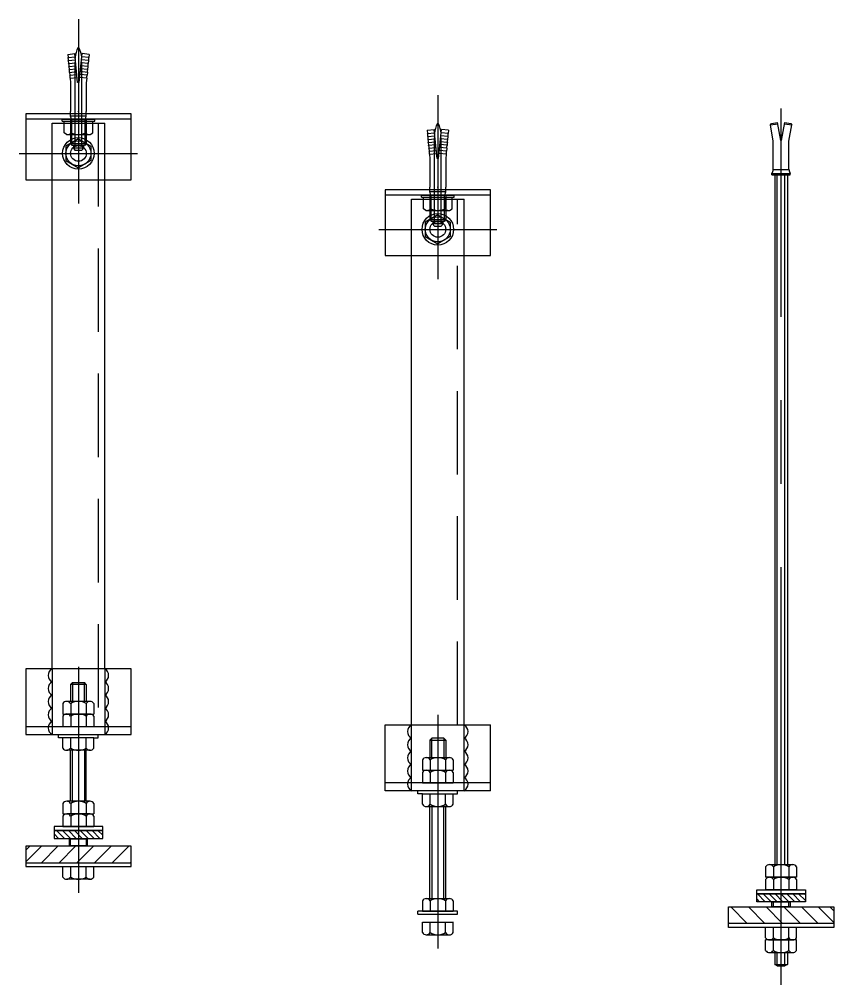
# Model space of a CAD drawing. Header units: inches. Extents: x 0 to 357596, y -35 to 212559.
# Drawn here: x 108212 to 123950, y 49581 to 68232 of the extents above; entities that cross this region are included whole.
import ezdxf

# ---------------------------------------------------------------- set-up
doc = ezdxf.new("R2010")
doc.units = ezdxf.units.IN
doc.header["$LTSCALE"] = 10
doc.header["$MEASUREMENT"] = 0
doc.linetypes.add('CENTER', pattern=[50.8, 31.75, -6.35, 6.35, -6.35])
doc.linetypes.add('HIDDEN', pattern=[9.525, 6.35, -3.175])
doc.layers.add('_吊下地', color=40, linetype='Continuous')
doc.layers.add('_基準', color=1, linetype='CENTER')

# ---------------------------------------------------------------- blocks, each defined once
blk = doc.blocks.new('FVBASE20')
at = {"layer": '_吊下地'}
h = blk.add_hatch(dxfattribs=at)
h.set_pattern_fill('ANSI31', color=6, scale=2, angle=90, style=0)
h.set_pattern_definition([(135, (0, 0), (-2.24506, -2.24506), [])])
h.paths.add_polyline_path([(18.5, 12), (0, 12), (0, 6), (18.5, 6)])
h.paths.add_polyline_path([(0, 12), (-18.5, 12), (-18.5, 6), (0, 6)])
at = {"layer": '_吊下地', "color": 0}
for p, q in [((40, 135), (-40, 135)), ((-40, 135), (-40, 85)), ((-20, 135), (-20, 85)), ((20, 135), (20, 85)), ((40, 85), (40, 135)), ((-4.5, 124.5), (-6, 123)), ((-6, 123), (-6, 110.2)), ((6, 123), (-6, 123)), ((-4.5, 124.5), (-4.5, 110.2)), ((-4.5, 124.5), (4.5, 124.5)), ((4.5, 110.2), (4.5, 124.5)), ((6, 123), (4.5, 124.5)), ((6, 123), (6, 110.2)), ((8.82, 110.2), (-8.87, 110.2)), ((-11.79, 108.5), (-11.79, 100.6)), ((-5.9, 108.5), (-5.9, 100.6)), ((5.88, 108.5), (5.88, 100.6)), ((11.76, 108.5), (11.76, 100.6)), ((-11.79, 100.6), (11.76, 100.6)), ((-11.78, 98.9), (-11.78, 91)), ((8.83, 100.6), (-8.86, 100.6)), ((-5.89, 98.9), (-5.89, 91)), ((5.89, 98.9), (5.89, 91)), ((11.78, 98.9), (11.78, 91)), ((-40, 91), (40, 91)), ((-40, 85), (40, 85)), ((-15.09, 85), (15.09, 85)), ((-15.09, 82.6), (-15.09, 85)), ((-11.78, 82.6), (-15.09, 82.6)), ((-11.78, 74.7), (-11.78, 82.6)), ((11.78, 82.6), (-11.78, 82.6)), ((-5.89, 74.7), (-5.89, 82.6)), ((5.89, 74.7), (5.89, 82.6)), ((11.78, 74.7), (11.78, 82.6)), ((11.78, 82.6), (15.09, 82.6)), ((15.09, 82.6), (15.09, 85)), ((8.83, 73), (-8.86, 73)), ((-6, 34.2), (-6, 73)), ((-4.5, 33.24), (-4.5, 73)), ((4.5, 73), (4.5, 34.2)), ((6, 34.2), (6, 73)), ((-11.78, 32.5), (-11.78, 24.6)), ((8.83, 34.2), (-8.86, 34.2)), ((-5.89, 32.5), (-5.89, 24.6)), ((5.89, 32.5), (5.89, 24.6)), ((11.78, 32.5), (11.78, 24.6)), ((-11.78, 24.6), (11.78, 24.6)), ((-11.78, 22.9), (-11.78, 15)), ((8.83, 24.6), (-8.86, 24.6)), ((-5.89, 22.9), (-5.89, 15)), ((5.89, 22.9), (5.89, 15)), ((11.78, 22.9), (11.78, 15)), ((-11.78, 15), (11.78, 15)), ((40, 0), (-40, 0)), ((-40, 0), (-40, -15.5)), ((40, -15.5), (40, 0)), ((-40, -12.5), (40, -12.5)), ((-40, -15.5), (40, -15.5)), ((-11.78, -23.4), (-11.78, -15.5)), ((-5.89, -23.4), (-5.89, -15.5)), ((5.89, -23.4), (5.89, -15.5)), ((11.78, -23.4), (11.78, -15.5)), ((8.83, -25.1), (-8.86, -25.1))]:
    blk.add_line(p, q, dxfattribs=at)
at = {"layer": '_吊下地', "color": 6}
for p, q in [((-40, -2.96), (-37.04, 0)), ((-40, -11.93), (-28.07, 0)), ((-28.1, -12.5), (-15.6, 0)), ((-14.63, -12.5), (-2.13, 0)), ((6, 5.5), (-6, 5.5)), ((-6, 0.5), (6, 0.5)), ((-1.16, -12.5), (11.34, 0)), ((12.31, -12.5), (24.81, 0)), ((25.78, -12.5), (38.28, 0)), ((39.25, -12.5), (40, -11.75))]:
    blk.add_line(p, q, dxfattribs=at)
at = {"layer": '_吊下地', "color": 0}
for points in [[(-18.5, 12), (18.5, 12), (18.5, 15), (-18.5, 15)], [(-18.5, 6), (18.5, 6), (18.5, 12), (-18.5, 12)]]:
    blk.add_lwpolyline(points, close=True, dxfattribs=at)
at = {"layer": '_吊下地', "color": 6}
for points in [[(-6, 5.5), (-7, 5.5), (-7, 0.5), (-6, 0.5)], [(7, 5.5), (6, 5.5), (6, 0.5), (7, 0.5)]]:
    blk.add_lwpolyline(points, close=True, dxfattribs=at)
at = {"layer": '_吊下地', "color": 0}
for centre, radius, start, end in [((-17.33, 130), 5.67, 118.07249, 241.92751), ((17.33, 130), 5.67, 298.07249, 61.92751), ((-17.33, 120), 5.67, 118.07249, 241.92751), ((17.33, 120), 5.67, 298.07249, 61.92751), ((-17.33, 110), 5.67, 118.07249, 241.92751), ((-8.87, 106.81), 3.4, 29.81722, 149.82692), ((-0.01, 99.15), 11.05, 57.79351, 122.20651), ((8.82, 106.8), 3.4, 29.99513, 150.00483), ((17.33, 110), 5.67, 298.07249, 61.92751), ((-17.33, 100), 5.67, 118.07249, 241.92751), ((17.33, 100), 5.67, 298.07249, 61.92751), ((-8.86, 97.21), 3.4, 29.81722, 149.82692), ((0, 89.55), 11.05, 57.79351, 122.20651), ((8.83, 97.2), 3.4, 29.99513, 150.00483), ((-17.33, 90), 5.67, 118.07249, 241.92751), ((17.33, 90), 5.67, 298.07249, 61.92751), ((-8.86, 76.39), 3.4, 210.17308, 330.18278), ((0, 84.05), 11.05, 237.79349, 302.20649), ((8.83, 76.4), 3.4, 209.99517, 330.00487), ((-8.86, 30.81), 3.4, 29.81722, 149.82692), ((0, 23.15), 11.05, 57.79351, 122.20651), ((8.83, 30.8), 3.4, 29.99513, 150.00483), ((-8.86, 21.21), 3.4, 29.81722, 149.82692), ((0, 13.55), 11.05, 57.79351, 122.20651), ((8.83, 21.2), 3.4, 29.99513, 150.00483), ((-8.86, -21.71), 3.4, 210.17308, 330.18278), ((0, -14.05), 11.05, 237.79349, 302.20649), ((8.83, -21.7), 3.4, 209.99517, 330.00487)]:
    blk.add_arc(centre, radius, start, end, dxfattribs=at)
for p in [(0, 135), (0, 85)]:
    blk.add_point(p, dxfattribs=at)
at = {"layer": '_基準'}
blk.add_line((0, 136.6), (0, -35.5), dxfattribs=at)
blk = doc.blocks.new('FVBASE21')
at = {"layer": '_吊下地', "color": 0}
for p, q in [((0, 57.5), (0, -29.5)), ((-8.17, 45.35), (-2.79, 45.89)), ((-8.17, 45.35), (-7.92, 42.86)), ((-0.6, 24), (-2.79, 45.89)), ((-0.25, 50.5), (0.25, 50.5)), ((0.6, 24), (2.79, 45.89)), ((8.17, 45.35), (2.79, 45.89)), ((8.17, 45.35), (7.92, 42.86)), ((-7.92, 42.86), (-2.54, 43.4)), ((-7.69, 40.63), (-2.32, 41.16)), ((-7.69, 40.63), (-7.47, 38.39)), ((-7.47, 38.39), (-2.09, 38.93)), ((7.47, 38.39), (2.09, 38.93)), ((7.69, 40.63), (2.32, 41.16)), ((7.92, 42.86), (2.54, 43.4)), ((7.69, 40.63), (7.47, 38.39)), ((-7.24, 36.15), (-1.87, 36.69)), ((-7.24, 36.15), (-7.02, 33.91)), ((-7.02, 33.91), (-1.65, 34.45)), ((-6.8, 31.67), (-1.42, 32.21)), ((-6.8, 31.67), (-6.57, 29.43)), ((-6.57, 29.43), (-1.2, 29.97)), ((6.57, 29.43), (1.2, 29.97)), ((6.8, 31.67), (1.42, 32.21)), ((7.02, 33.91), (1.65, 34.45)), ((7.24, 36.15), (1.87, 36.69)), ((6.8, 31.67), (6.57, 29.43)), ((7.24, 36.15), (7.02, 33.91)), ((-6.35, 27.19), (-0.97, 27.73)), ((-6.35, 27.19), (-6, 23.73)), ((-6, 23.73), (-6, 2)), ((0.6, 24), (-0.6, 24)), ((6.35, 27.19), (0.97, 27.73)), ((6.35, 27.19), (6, 23.73)), ((6, 23.73), (6, 2)), ((40, 0), (-40, 0)), ((-40, 0), (-40, -50)), ((40, -50), (40, 0)), ((40, -4), (-40, -4)), ((-12.5, -4), (12.5, -4)), ((-12.5, -5.58), (-12.5, -4)), ((-12.5, -5.58), (12.5, -5.58)), ((-10.97, -14.44), (-10.97, -5.58)), ((-5.48, -14.44), (-5.48, -5.58)), ((5.48, -14.44), (5.48, -5.58)), ((10.97, -14.44), (10.97, -5.58)), ((12.5, -5.58), (12.5, -4)), ((-9, -15.58), (-10.97, -14.44)), ((9, -15.58), (10.97, -14.44)), ((0, -19.03), (-9.5, -24.52)), ((-9, -15.58), (9, -15.58)), ((-6, -15.58), (-6, -22.5)), ((0, -19.03), (9.5, -24.52)), ((6, -15.58), (6, -22.5)), ((-9.5, -24.52), (-9.5, -35.48)), ((-6, -22.5), (6, -22.5)), ((-6, -22.5), (-4.74, -24)), ((4.74, -24), (-4.74, -24)), ((-3.75, -24.5), (-3.75, -25.89)), ((3.75, -25.89), (-3.75, -25.89)), ((-3.25, -24), (3.25, -24)), ((-2.65, -27.5), (2.65, -27.5)), ((3.75, -24.5), (3.75, -25.89)), ((6, -22.5), (4.74, -24)), ((9.5, -24.52), (9.5, -35.48)), ((-9.5, -35.48), (0, -40.97)), ((9.5, -35.48), (0, -40.97)), ((-40, -50), (40, -50))]:
    blk.add_line(p, q, dxfattribs=at)
at = {"layer": '_吊下地', "color": 6, "linetype": 'HIDDEN'}
for p, q in [((-2.5, -24), (-2.5, 42.32)), ((2.5, -24), (2.5, 42.32)), ((-6, -1.54), (-6, 2)), ((6, -1.54), (6, 2)), ((-20, -7), (20, -7)), ((-20, -50), (-20, -7)), ((-5.34, -4), (-6, -1.54)), ((6, -1.54), (-6, -1.54)), ((-5.34, -4), (-6, -4.38)), ((-6, -4.38), (-6, -15.58)), ((6, -4.38), (-6, -4.38)), ((-5.34, -4), (5.34, -4)), ((-5.05, -4.38), (-5.34, -4)), ((-5.05, -15.58), (-5.05, -4.38)), ((5.05, -4.38), (5.34, -4)), ((5.05, -15.58), (5.05, -4.38)), ((5.34, -4), (6, -1.54)), ((5.34, -4), (6, -4.38)), ((6, -4.38), (6, -15.58)), ((20, -50), (20, -7)), ((-5.05, -23.63), (-5.05, -15.58)), ((5.05, -23.63), (5.05, -15.58))]:
    blk.add_line(p, q, dxfattribs=at)
at = {"layer": '_吊下地'}
blk.add_line((-10.97, -5.58), (10.97, -5.58), dxfattribs=at)
at = {"layer": '_吊下地', "color": 0}
for radius in [12, 9.5, 6]:
    blk.add_circle((0, -30), radius, dxfattribs=at)
for centre, radius, start, end in [((13.5, 42.32), 16, 149.24648, 178.00848), ((-13.5, 42.32), 16, 1.99152, 30.75352), ((-10.57, 41.47), 3, 343.69496, 27.74358), ((-10.12, 36.99), 3, 343.69496, 27.74358), ((13.5, 42.32), 16, 178.00848, 180), ((-13.5, 42.32), 16, 0, 1.99152), ((10.12, 36.99), 3, 152.25642, 196.30504), ((10.57, 41.47), 3, 152.25642, 196.30504), ((-9.67, 32.51), 3, 343.69496, 27.74358), ((-9.23, 28.04), 3, 343.69496, 27.74358), ((9.23, 28.04), 3, 152.25642, 196.30504), ((9.67, 32.51), 3, 152.25642, 196.30504), ((-8.23, -11.7), 3.88, 270.03569, 315.0441), ((0, -1.78), 13.8, 246.5734, 293.4266), ((8.23, -11.7), 3.88, 224.9559, 269.96431), ((-3.25, -24.5), 0.5, 90, 180), ((0, -24.5), 4, 200.36413, 228.59038), ((0, -24.5), 4, 311.40962, 339.63587), ((3.25, -24.5), 0.5, 0, 90)]:
    blk.add_arc(centre, radius, start, end, dxfattribs=at)
at = {"layer": '_吊下地'}
for p in [(0, 2), (0, -30)]:
    blk.add_point(p, dxfattribs=at)
at = {"layer": '_基準'}
for p, q in [((0, 72), (0, -68)), ((-45, -30), (45, -30))]:
    blk.add_line(p, q, dxfattribs=at)
blk = doc.blocks.new('*U342')
at = {"layer": '_吊下地', "color": 6, "linetype": 'HIDDEN'}
blk.add_line((15, 550), (15, 85), dxfattribs=at)
at = {"layer": '_吊下地'}
for p, q in [((-20, 135), (-20, 507)), ((20, 135), (20, 507))]:
    blk.add_line(p, q, dxfattribs=at)
for name, p in [('FVBASE21', (0, 557)), ('FVBASE20', (0, 0))]:
    blk.add_blockref(name, p, dxfattribs=at)
blk = doc.blocks.new('FVBASE22')
at = {"layer": '_吊下地', "color": 0}
for p, q in [((-40, 150), (40, 150)), ((-40, 100), (-40, 150)), ((-20, 100), (-20, 150)), ((20, 100), (20, 150)), ((40, 100), (40, 150)), ((-6, 138.5), (-4.5, 140)), ((-4.5, 125.2), (-4.5, 140)), ((4.5, 140), (-4.5, 140)), ((4.5, 140), (4.5, 125.2)), ((4.5, 140), (6, 138.5)), ((-6, 138.5), (-6, 125.2)), ((-6, 138.5), (6, 138.5)), ((6, 138.5), (6, 125.2)), ((-8.83, 125.2), (8.86, 125.2)), ((-11.78, 123.5), (-11.78, 115.6)), ((-5.89, 123.5), (-5.89, 115.6)), ((5.89, 123.5), (5.89, 115.6)), ((11.78, 123.5), (11.78, 115.6)), ((-11.78, 115.6), (11.78, 115.6)), ((-11.78, 113.9), (-11.78, 106)), ((-8.83, 115.6), (8.86, 115.6)), ((-5.89, 113.9), (-5.89, 106)), ((5.89, 113.9), (5.89, 106)), ((11.78, 113.9), (11.78, 106)), ((40, 106), (-40, 106)), ((-11.78, 106), (11.78, 106)), ((40, 100), (-40, 100)), ((15.09, 100), (-15.09, 100)), ((-15.09, 97.6), (-15.09, 100)), ((-11.78, 97.6), (-15.09, 97.6)), ((-11.78, 89.7), (-11.78, 97.6)), ((-11.78, 97.6), (11.78, 97.6)), ((-5.89, 89.7), (-5.89, 97.6)), ((5.89, 89.7), (5.89, 97.6)), ((11.78, 89.7), (11.78, 97.6)), ((11.78, 97.6), (15.09, 97.6)), ((15.09, 97.6), (15.09, 100)), ((-8.83, 88), (8.86, 88)), ((-6, 18), (-6, 88)), ((-4.5, 88), (-4.5, 18)), ((4.5, 18), (4.5, 88)), ((6, 18), (6, 88)), ((-11.78, 16.3), (-11.78, 8.4)), ((-8.83, 18), (8.86, 18)), ((-5.89, 16.3), (-5.89, 8.4)), ((5.89, 16.3), (5.89, 8.4)), ((11.78, 16.3), (11.78, 8.4)), ((15.09, 8.4), (-15.09, 8.4)), ((-15.09, 6), (-15.09, 8.4)), ((-11.78, 8.4), (11.78, 8.4)), ((15.09, 6), (15.09, 8.4)), ((-15.09, 6), (15.09, 6)), ((-11.78, -7.9), (-11.78, 0)), ((-11.78, 0), (12, 0)), ((-5.89, -7.9), (-5.89, 0)), ((5.89, -7.9), (5.89, 0)), ((11.78, -7.9), (11.78, 0)), ((-8.83, -9.6), (8.86, -9.6))]:
    blk.add_line(p, q, dxfattribs=at)
for centre, radius, start, end in [((-17.33, 145), 5.67, 118.07249, 241.92751), ((17.33, 145), 5.67, 298.07249, 61.92751), ((-17.33, 135), 5.67, 118.07249, 241.92751), ((17.33, 135), 5.67, 298.07249, 61.92751), ((-17.33, 125), 5.67, 118.07249, 241.92751), ((-8.83, 121.8), 3.4, 29.99517, 150.00487), ((0, 114.15), 11.05, 57.79349, 122.20649), ((8.86, 121.81), 3.4, 30.17308, 150.18278), ((17.33, 125), 5.67, 298.07249, 61.92751), ((-17.33, 115), 5.67, 118.07249, 241.92751), ((17.33, 115), 5.67, 298.07249, 61.92751), ((-8.83, 112.2), 3.4, 29.99517, 150.00487), ((0, 104.55), 11.05, 57.79349, 122.20649), ((8.86, 112.21), 3.4, 30.17308, 150.18278), ((-17.33, 105), 5.67, 118.07249, 241.92751), ((17.33, 105), 5.67, 298.07249, 61.92751), ((-8.83, 91.4), 3.4, 209.99513, 330.00483), ((0, 99.05), 11.05, 237.79351, 302.20651), ((8.86, 91.39), 3.4, 209.81722, 329.82692), ((-8.83, 14.6), 3.4, 29.99517, 150.00487), ((0, 6.95), 11.05, 57.79349, 122.20649), ((8.86, 14.61), 3.4, 30.17308, 150.18278), ((-8.83, -6.2), 3.4, 209.99513, 330.00483), ((0, 1.45), 11.05, 237.79351, 302.20651), ((8.86, -6.21), 3.4, 209.81722, 329.82692)]:
    blk.add_arc(centre, radius, start, end, dxfattribs=at)
for p in [(0, 150), (0, 97.6), (0, 0), (0, 0)]:
    blk.add_point(p, dxfattribs=at)
at = {"layer": '_基準'}
blk.add_line((0, 157.6), (0, -20), dxfattribs=at)
blk = doc.blocks.new('FVBASE24')
at = {"layer": '_吊下地', "color": 0}
for p, q in [((0, 57.5), (0, -29.5)), ((-8.17, 45.35), (-2.79, 45.89)), ((-8.17, 45.35), (-7.92, 42.86)), ((-0.6, 24), (-2.79, 45.89)), ((-0.25, 50.5), (0.25, 50.5)), ((0.6, 24), (2.79, 45.89)), ((8.17, 45.35), (2.79, 45.89)), ((8.17, 45.35), (7.92, 42.86)), ((-7.92, 42.86), (-2.54, 43.4)), ((-7.69, 40.63), (-2.32, 41.16)), ((-7.69, 40.63), (-7.47, 38.39)), ((-7.47, 38.39), (-2.09, 38.93)), ((7.47, 38.39), (2.09, 38.93)), ((7.69, 40.63), (2.32, 41.16)), ((7.92, 42.86), (2.54, 43.4)), ((7.69, 40.63), (7.47, 38.39)), ((-7.24, 36.15), (-1.87, 36.69)), ((-7.24, 36.15), (-7.02, 33.91)), ((-7.02, 33.91), (-1.65, 34.45)), ((-6.8, 31.67), (-1.42, 32.21)), ((-6.8, 31.67), (-6.57, 29.43)), ((-6.57, 29.43), (-1.2, 29.97)), ((6.57, 29.43), (1.2, 29.97)), ((6.8, 31.67), (1.42, 32.21)), ((7.02, 33.91), (1.65, 34.45)), ((7.24, 36.15), (1.87, 36.69)), ((6.8, 31.67), (6.57, 29.43)), ((7.24, 36.15), (7.02, 33.91)), ((-6.35, 27.19), (-0.97, 27.73)), ((-6.35, 27.19), (-6, 23.73)), ((-6, 23.73), (-6, 2)), ((0.6, 24), (-0.6, 24)), ((6.35, 27.19), (0.97, 27.73)), ((6.35, 27.19), (6, 23.73)), ((6, 23.73), (6, 2)), ((40, 0), (-40, 0)), ((-40, 0), (-40, -50)), ((40, -50), (40, 0)), ((40, -4), (-40, -4)), ((-12.5, -5.58), (-12.5, -4)), ((-12.5, -5.58), (12.5, -5.58)), ((-10.97, -14.44), (-10.97, -5.58)), ((-5.48, -14.44), (-5.48, -5.58)), ((5.48, -14.44), (5.48, -5.58)), ((10.97, -14.44), (10.97, -5.58)), ((12.5, -5.58), (12.5, -4)), ((-9, -15.58), (-10.97, -14.44)), ((9, -15.58), (10.97, -14.44)), ((0, -19.03), (-9.5, -24.52)), ((-9, -15.58), (9, -15.58)), ((-6, -15.58), (-6, -22.5)), ((0, -19.03), (9.5, -24.52)), ((6, -15.58), (6, -22.5)), ((-9.5, -24.52), (-9.5, -35.48)), ((-6, -22.5), (6, -22.5)), ((-6, -22.5), (-4.74, -24)), ((4.74, -24), (-4.74, -24)), ((-3.75, -24.5), (-3.75, -25.89)), ((3.75, -25.89), (-3.75, -25.89)), ((-3.25, -24), (3.25, -24)), ((-2.65, -27.5), (2.65, -27.5)), ((3.75, -24.5), (3.75, -25.89)), ((6, -22.5), (4.74, -24)), ((9.5, -24.52), (9.5, -35.48)), ((-9.5, -35.48), (0, -40.97)), ((9.5, -35.48), (0, -40.97)), ((-40, -50), (40, -50))]:
    blk.add_line(p, q, dxfattribs=at)
at = {"layer": '_吊下地', "color": 6, "linetype": 'HIDDEN'}
for p, q in [((-2.5, -24), (-2.5, 42.32)), ((2.5, -24), (2.5, 42.32)), ((-6, -1.54), (-6, 2)), ((6, -1.54), (6, 2)), ((-20, -7), (20, -7)), ((-20, -50), (-20, -7)), ((-5.34, -4), (-6, -1.54)), ((6, -1.54), (-6, -1.54)), ((-5.34, -4), (-6, -4.38)), ((-6, -4.38), (-6, -15.58)), ((6, -4.38), (-6, -4.38)), ((-5.34, -4), (5.34, -4)), ((-5.05, -4.38), (-5.34, -4)), ((-5.05, -15.58), (-5.05, -4.38)), ((5.05, -4.38), (5.34, -4)), ((5.05, -15.58), (5.05, -4.38)), ((5.34, -4), (6, -1.54)), ((5.34, -4), (6, -4.38)), ((6, -4.38), (6, -15.58)), ((20, -50), (20, -7)), ((-5.05, -23.63), (-5.05, -15.58)), ((5.05, -23.63), (5.05, -15.58))]:
    blk.add_line(p, q, dxfattribs=at)
at = {"layer": '_吊下地'}
for p, q in [((-12.5, -4), (12.5, -4)), ((-10.97, -5.58), (10.97, -5.58))]:
    blk.add_line(p, q, dxfattribs=at)
at = {"layer": '_吊下地', "color": 0}
for radius in [12, 9.5, 6]:
    blk.add_circle((0, -30), radius, dxfattribs=at)
for centre, radius, start, end in [((13.5, 42.32), 16, 149.24648, 178.00848), ((-13.5, 42.32), 16, 1.99152, 30.75352), ((-10.57, 41.47), 3, 343.69496, 27.74358), ((-10.12, 36.99), 3, 343.69496, 27.74358), ((13.5, 42.32), 16, 178.00848, 180), ((-13.5, 42.32), 16, 0, 1.99152), ((10.12, 36.99), 3, 152.25642, 196.30504), ((10.57, 41.47), 3, 152.25642, 196.30504), ((-9.67, 32.51), 3, 343.69496, 27.74358), ((-9.23, 28.04), 3, 343.69496, 27.74358), ((9.23, 28.04), 3, 152.25642, 196.30504), ((9.67, 32.51), 3, 152.25642, 196.30504), ((-8.23, -11.7), 3.88, 270.03569, 315.0441), ((0, -1.78), 13.8, 246.5734, 293.4266), ((8.23, -11.7), 3.88, 224.9559, 269.96431), ((-3.25, -24.5), 0.5, 90, 180), ((0, -24.5), 4, 200.36413, 228.59038), ((0, -24.5), 4, 311.40962, 339.63587), ((3.25, -24.5), 0.5, 0, 90)]:
    blk.add_arc(centre, radius, start, end, dxfattribs=at)
at = {"layer": '_吊下地'}
for p in [(0, 2), (0, -30)]:
    blk.add_point(p, dxfattribs=at)
at = {"layer": '_基準'}
for p, q in [((0, 72), (0, -68)), ((-45, -30), (45, -30))]:
    blk.add_line(p, q, dxfattribs=at)
blk = doc.blocks.new('*U343')
at = {"layer": '_吊下地', "color": 6, "linetype": 'HIDDEN'}
blk.add_line((15, 150), (15, 550), dxfattribs=at)
at = {"layer": '_吊下地'}
for p, q in [((-20, 150), (-20, 507)), ((20, 150), (20, 507))]:
    blk.add_line(p, q, dxfattribs=at)
for name, p in [('FVBASE24', (0, 557)), ('FVBASE22', (0, 0))]:
    blk.add_blockref(name, p, dxfattribs=at)
blk = doc.blocks.new('FVBASE25')
at = {"layer": '_吊下地', "color": 0, "linetype": 'HIDDEN'}
for p, q in [((-8.17, 37.81), (-7.36, 38.97)), ((-8.17, 37.81), (-2.56, 38.8)), ((-6, 25.5), (-8.17, 37.81)), ((-7.36, 38.97), (-2.73, 39.79)), ((-0.3, 26), (-2.73, 39.79)), ((0.3, 26), (2.73, 39.79)), ((2.56, 38.8), (8.17, 37.81)), ((2.73, 39.79), (7.36, 38.97)), ((6, 25.5), (8.17, 37.81)), ((7.36, 38.97), (8.17, 37.81)), ((-6, 4), (-6, 25.5)), ((-0.3, 26), (0.3, 26)), ((6, 4), (6, 25.5)), ((-7, 1), (7, 1)), ((-7, 0), (-7, 1)), ((-6, 4), (6, 4)), ((7, 0), (7, 1))]:
    blk.add_line(p, q, dxfattribs=at)
at = {"layer": '_吊下地', "color": 0}
blk.add_line((-7, 0), (7, 0), dxfattribs=at)
at = {"layer": '_吊下地', "color": 0, "linetype": 'HIDDEN'}
for centre, start, end in [((-11.63, 4.21), 325.26993, 357.86017), ((11.63, 4.21), 182.13983, 214.73007)]:
    blk.add_arc(centre, 5.64, start, end, dxfattribs=at)
blk = doc.blocks.new('FVBASE26')
at = {"layer": '_吊下地'}
h = blk.add_hatch(dxfattribs=at)
h.set_pattern_fill('ANSI31', color=6, scale=2, angle=90, style=0)
h.set_pattern_definition([(135, (5e-10, 5e-10), (-2.24506, -2.24506), [])])
h.paths.add_polyline_path([(-18.5, 10), (0, 10), (0, 4), (-18.5, 4)])
h.paths.add_polyline_path([(0, 10), (18.5, 10), (18.5, 4), (0, 4)])
at = {"layer": '_吊下地', "color": 0}
for p, q in [((-11.78, 30.5), (-11.78, 22.6)), ((-8.83, 32.2), (8.86, 32.2)), ((-5.89, 30.5), (-5.89, 22.6)), ((5.89, 30.5), (5.89, 22.6)), ((11.78, 30.5), (11.78, 22.6)), ((11.78, 22.6), (-11.78, 22.6)), ((-8.83, 22.6), (8.86, 22.6)), ((-11.78, 20.9), (-11.78, 13)), ((-5.89, 20.9), (-5.89, 13)), ((5.89, 20.9), (5.89, 13)), ((11.78, 20.9), (11.78, 13)), ((11.78, 13), (-11.78, 13)), ((-40, -15.5), (-40, 0)), ((-40, 0), (40, 0)), ((40, 0), (40, -15.5)), ((40, -12.5), (-40, -12.5)), ((40, -15.5), (-40, -15.5)), ((-11.78, -23.4), (-11.78, -15.5)), ((-5.89, -23.4), (-5.89, -15.5)), ((5.89, -23.4), (5.89, -15.5)), ((11.78, -23.4), (11.78, -15.5)), ((-11.78, -33), (-11.78, -25.1)), ((11.78, -25.1), (-11.78, -25.1)), ((-8.83, -25.1), (8.86, -25.1)), ((-5.89, -33), (-5.89, -25.1)), ((5.89, -33), (5.89, -25.1)), ((11.78, -33), (11.78, -25.1)), ((-8.83, -34.7), (8.86, -34.7)), ((-4.76, -34.7), (-4.76, -43.7)), ((-2.95, -44.7), (-2.95, -34.7)), ((2.95, -44.7), (2.95, -34.7)), ((4.76, -34.7), (4.76, -43.7)), ((-4.76, -43.7), (4.76, -43.7)), ((-2.95, -44.7), (-4.76, -43.7)), ((4.76, -43.7), (2.95, -44.7)), ((-2.95, -44.7), (2.95, -44.7))]:
    blk.add_line(p, q, dxfattribs=at)
at = {"layer": '_吊下地', "color": 6}
for p, q in [((-25.78, -12.5), (-38.28, 0)), ((-12.31, -12.5), (-24.81, 0)), ((1.16, -12.5), (-11.34, 0)), ((-6, 4), (6, 4)), ((14.63, -12.5), (2.13, 0)), ((28.1, -12.5), (15.6, 0)), ((40, -11.93), (28.07, 0)), ((40, -2.96), (37.04, 0)), ((-39.25, -12.5), (-40, -11.75))]:
    blk.add_line(p, q, dxfattribs=at)
at = {"layer": '_吊下地'}
blk.add_line((6, 0), (-6, 0), dxfattribs=at)
at = {"layer": '_吊下地', "color": 0}
for points in [[(18.5, 10), (-18.5, 10), (-18.5, 13), (18.5, 13)], [(18.5, 4), (-18.5, 4), (-18.5, 10), (18.5, 10)]]:
    blk.add_lwpolyline(points, close=True, dxfattribs=at)
at = {"layer": '_吊下地', "color": 6}
for points in [[(-7, 4), (-6, 4), (-6, 0), (-7, 0)], [(6, 4), (7, 4), (7, 0), (6, 0)]]:
    blk.add_lwpolyline(points, close=True, dxfattribs=at)
at = {"layer": '_吊下地', "color": 0}
for centre, radius, start, end in [((-8.83, 28.8), 3.4, 29.99517, 150.00487), ((0, 21.15), 11.05, 57.79349, 122.20649), ((8.86, 28.81), 3.4, 30.17308, 150.18278), ((-8.83, 19.2), 3.4, 29.99517, 150.00487), ((0, 11.55), 11.05, 57.79349, 122.20649), ((8.86, 19.21), 3.4, 30.17308, 150.18278), ((-8.83, -21.7), 3.4, 209.99513, 330.00483), ((0, -14.05), 11.05, 237.79351, 302.20651), ((8.86, -21.71), 3.4, 209.81722, 329.82692), ((-8.83, -31.3), 3.4, 209.99513, 330.00483), ((0, -23.65), 11.05, 237.79351, 302.20651), ((8.86, -31.31), 3.4, 209.81722, 329.82692)]:
    blk.add_arc(centre, radius, start, end, dxfattribs=at)
at = {"layer": '_基準'}
blk.add_line((0, -50.73), (0, 48.13), dxfattribs=at)
blk = doc.blocks.new('*U344')
at = {"layer": '_吊下地'}
for p, q in [((-4.76, 557), (-4.76, 32.2)), ((-2.95, 32.2), (-2.95, 557)), ((2.95, 32.2), (2.95, 557)), ((4.76, 557), (4.76, 32.2))]:
    blk.add_line(p, q, dxfattribs=at)
at = {"layer": '_基準'}
blk.add_line((0, -59.1), (0, 607.25), dxfattribs=at)
at = {"layer": '_吊下地'}
for name, p in [('FVBASE25', (0, 557)), ('FVBASE26', (0, 0))]:
    blk.add_blockref(name, p, dxfattribs=at)

msp = doc.modelspace()

# ---------------------------------------------------------------- block references
at = {"layer": '_吊下地', "xscale": 25.4, "yscale": 25.4, "zscale": 25.4}
for name, p in [('*U342', (109355, 52255)), ('*U343', (116300, 50788)), ('*U344', (122934, 51082))]:
    msp.add_blockref(name, p, dxfattribs=at)

doc.saveas('drawing.dxf')
